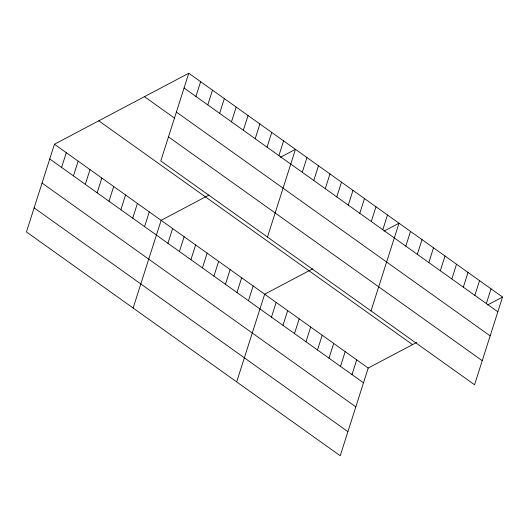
<?xml version="1.0" encoding="UTF-8"?>
<svg xmlns="http://www.w3.org/2000/svg" width="529" height="529" viewBox="0 0 529 529"><rect width="100%" height="100%" fill="white"/><g stroke="black" fill="none" stroke-linecap="round" stroke-linejoin="round"><path stroke-width="0.79" d="M188.78 73.247L160.79 160.948L474.559 384.762L502.55 297.06L188.78 73.247L54.441 144.238L26.45 231.94L340.22 455.753L368.21 368.052L416.759 342.395M61.589 167.428L66.29 152.696M73.445 175.886L78.147 161.147M85.295 184.343L90.003 169.604M97.151 192.794L101.852 178.061M109 201.251L113.709 186.512M120.857 209.709L125.558 194.97M132.713 218.16L137.414 203.427M144.562 226.617L149.271 211.878M195.928 96.437L200.63 81.704M133.129 308.037L161.12 220.335L208.968 195.049M207.785 104.894L212.486 90.155M167.924 243.28L172.626 228.541M219.634 113.351L224.336 98.612M179.43 251.487L184.132 236.747M231.49 121.802L236.192 107.07M190.936 259.693L195.637 244.953M243.34 130.26L248.048 115.52M202.435 267.899L207.143 253.16M255.196 138.717L259.898 123.978M213.941 276.105L218.649 261.366M267.052 147.168L271.754 132.435M225.447 284.311L230.155 269.572M278.902 155.625L283.604 140.886M236.952 292.517L241.654 277.785M267.469 237.045L295.46 149.343L280.456 157.272M248.458 300.723L253.16 285.991M302.264 172.289L306.965 157.549M236.675 381.898L264.665 294.197L312.513 268.911M313.77 180.495L318.471 165.756M271.47 317.142L276.171 302.403M325.269 188.701L329.977 173.962M282.975 325.348L287.677 310.609M336.775 196.907L341.483 182.168M294.481 333.554L299.183 318.815M348.28 205.113L352.988 190.374M305.98 341.76L310.688 327.021M359.786 213.319L364.488 198.58M317.486 349.967L322.194 335.227M371.292 221.525L375.993 206.786M328.992 358.173L333.693 343.433M382.798 229.731L387.499 214.992M340.497 366.379L345.199 351.64M371.014 310.9L399.005 223.205L384.001 231.133M352.003 374.585L356.705 359.846M405.809 246.144L410.511 231.411M417.315 254.35L422.016 239.617M428.814 262.556L433.522 247.823M440.32 270.769L445.028 256.029M451.826 278.975L456.527 264.236M463.331 287.181L468.033 272.442M474.837 295.387L479.539 280.648M486.343 303.593L491.044 288.854M487.546 304.988L502.55 297.06M184.072 87.986L497.849 311.799M176.388 112.062L490.165 335.875M144.443 96.675L174.735 118.278M168.473 136.866L482.243 360.685M98.771 120.81L412.541 344.624M54.441 144.238L368.21 368.052M49.733 158.978L363.509 382.791M42.049 183.054L355.825 406.867M34.134 207.864L347.903 431.677"/></g></svg>
